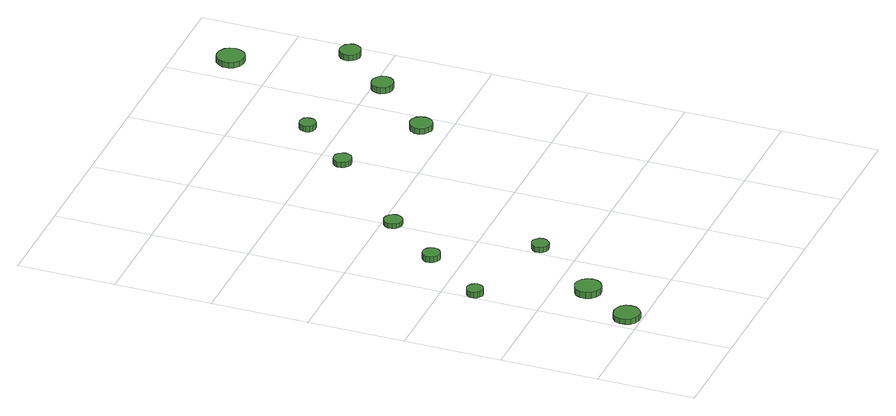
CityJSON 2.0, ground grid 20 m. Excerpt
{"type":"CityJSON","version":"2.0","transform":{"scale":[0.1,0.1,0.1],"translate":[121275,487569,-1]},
"CityObjects":{
"tree1":{"type":"SolitaryVegetationObject","attributes":{"function":"something"},"geometry":[{"type":"MultiSurface","lod":"1","boundaries":[[[0,1,2,3,4,5,6,7,8,9,10,11,12,13,14]],[[15,16,17,18,19,20,21,22,23,24,25,26,27,28,29]],[[0,29,28,1]],[[1,28,27,2]],[[2,27,26,3]],[[3,26,25,4]],[[4,25,24,5]],[[5,24,23,6]],[[6,23,22,7]],[[7,22,21,8]],[[8,21,20,9]],[[9,20,19,10]],[[10,19,18,11]],[[11,18,17,12]],[[12,17,16,13]],[[13,16,15,14]],[[14,15,29,0]]]}]},
"tree2":{"type":"SolitaryVegetationObject","attributes":{"function":"something"},"geometry":[{"type":"MultiSurface","lod":"1","boundaries":[[[30,31,32,33,34,35,36,37,38,39,40,41,42,43,44]],[[45,46,47,48,49,50,51,52,53,54,55,56,57,58,59]],[[30,59,58,31]],[[31,58,57,32]],[[32,57,56,33]],[[33,56,55,34]],[[34,55,54,35]],[[35,54,53,36]],[[36,53,52,37]],[[37,52,51,38]],[[38,51,50,39]],[[39,50,49,40]],[[40,49,48,41]],[[41,48,47,42]],[[42,47,46,43]],[[43,46,45,44]],[[44,45,59,30]]]}]},
"tree3":{"type":"SolitaryVegetationObject","attributes":{"function":"something"},"geometry":[{"type":"MultiSurface","lod":"1","boundaries":[[[60,61,62,63,64,65,66,67,68,69,70,71,72,73,74]],[[75,76,77,78,79,80,81,82,83,84,85,86,87,88,89]],[[60,89,88,61]],[[61,88,87,62]],[[62,87,86,63]],[[63,86,85,64]],[[64,85,84,65]],[[65,84,83,66]],[[66,83,82,67]],[[67,82,81,68]],[[68,81,80,69]],[[69,80,79,70]],[[70,79,78,71]],[[71,78,77,72]],[[72,77,76,73]],[[73,76,75,74]],[[74,75,89,60]]]}]},
"tree4":{"type":"SolitaryVegetationObject","attributes":{"function":"something"},"geometry":[{"type":"MultiSurface","lod":"1","boundaries":[[[90,91,92,93,94,95,96,97,98,99,100,101,102,103,104]],[[105,106,107,108,109,110,111,112,113,114,115,116,117,118,119]],[[90,119,118,91]],[[91,118,117,92]],[[92,117,116,93]],[[93,116,115,94]],[[94,115,114,95]],[[95,114,113,96]],[[96,113,112,97]],[[97,112,111,98]],[[98,111,110,99]],[[99,110,109,100]],[[100,109,108,101]],[[101,108,107,102]],[[102,107,106,103]],[[103,106,105,104]],[[104,105,119,90]]]}]},
"tree5":{"type":"SolitaryVegetationObject","attributes":{"function":"something"},"geometry":[{"type":"MultiSurface","lod":"1","boundaries":[[[120,121,122,123,124,125,126,127,128,129,130,131,132,133,134]],[[135,136,137,138,139,140,141,142,143,144,145,146,147,148,149]],[[120,149,148,121]],[[121,148,147,122]],[[122,147,146,123]],[[123,146,145,124]],[[124,145,144,125]],[[125,144,143,126]],[[126,143,142,127]],[[127,142,141,128]],[[128,141,140,129]],[[129,140,139,130]],[[130,139,138,131]],[[131,138,137,132]],[[132,137,136,133]],[[133,136,135,134]],[[134,135,149,120]]]}]},
"tree6":{"type":"SolitaryVegetationObject","attributes":{"function":"something"},"geometry":[{"type":"MultiSurface","lod":"1","boundaries":[[[150,151,152,153,154,155,156,157,158,159,160,161,162,163,164]],[[165,166,167,168,169,170,171,172,173,174,175,176,177,178,179]],[[150,179,178,151]],[[151,178,177,152]],[[152,177,176,153]],[[153,176,175,154]],[[154,175,174,155]],[[155,174,173,156]],[[156,173,172,157]],[[157,172,171,158]],[[158,171,170,159]],[[159,170,169,160]],[[160,169,168,161]],[[161,168,167,162]],[[162,167,166,163]],[[163,166,165,164]],[[164,165,179,150]]]}]},
"tree7":{"type":"SolitaryVegetationObject","attributes":{"function":"something"},"geometry":[{"type":"MultiSurface","lod":"1","boundaries":[[[180,181,182,183,184,185,186,187,188,189,190,191,192,193,194]],[[195,196,197,198,199,200,201,202,203,204,205,206,207,208,209]],[[180,209,208,181]],[[181,208,207,182]],[[182,207,206,183]],[[183,206,205,184]],[[184,205,204,185]],[[185,204,203,186]],[[186,203,202,187]],[[187,202,201,188]],[[188,201,200,189]],[[189,200,199,190]],[[190,199,198,191]],[[191,198,197,192]],[[192,197,196,193]],[[193,196,195,194]],[[194,195,209,180]]]}]},
"tree8":{"type":"SolitaryVegetationObject","attributes":{"function":"something"},"geometry":[{"type":"MultiSurface","lod":"1","boundaries":[[[210,211,212,213,214,215,216,217,218,219,220,221,222,223,224]],[[225,226,227,228,229,230,231,232,233,234,235,236,237,238,239]],[[210,239,238,211]],[[211,238,237,212]],[[212,237,236,213]],[[213,236,235,214]],[[214,235,234,215]],[[215,234,233,216]],[[216,233,232,217]],[[217,232,231,218]],[[218,231,230,219]],[[219,230,229,220]],[[220,229,228,221]],[[221,228,227,222]],[[222,227,226,223]],[[223,226,225,224]],[[224,225,239,210]]]}]},
"tree9":{"type":"SolitaryVegetationObject","attributes":{"function":"something"},"geometry":[{"type":"MultiSurface","lod":"1","boundaries":[[[240,241,242,243,244,245,246,247,248,249,250,251,252,253,254]],[[255,256,257,258,259,260,261,262,263,264,265,266,267,268,269]],[[240,269,268,241]],[[241,268,267,242]],[[242,267,266,243]],[[243,266,265,244]],[[244,265,264,245]],[[245,264,263,246]],[[246,263,262,247]],[[247,262,261,248]],[[248,261,260,249]],[[249,260,259,250]],[[250,259,258,251]],[[251,258,257,252]],[[252,257,256,253]],[[253,256,255,254]],[[254,255,269,240]]]}]},
"tree10":{"type":"SolitaryVegetationObject","attributes":{"function":"something"},"geometry":[{"type":"MultiSurface","lod":"1","boundaries":[[[270,271,272,273,274,275,276,277,278,279,280,281,282,283,284]],[[285,286,287,288,289,290,291,292,293,294,295,296,297,298,299]],[[270,299,298,271]],[[271,298,297,272]],[[272,297,296,273]],[[273,296,295,274]],[[274,295,294,275]],[[275,294,293,276]],[[276,293,292,277]],[[277,292,291,278]],[[278,291,290,279]],[[279,290,289,280]],[[280,289,288,281]],[[281,288,287,282]],[[282,287,286,283]],[[283,286,285,284]],[[284,285,299,270]]]}]},
"tree11":{"type":"SolitaryVegetationObject","attributes":{"function":"something"},"geometry":[{"type":"MultiSurface","lod":"1","boundaries":[[[300,301,302,303,304,305,306,307,308,309,310,311,312,313,314]],[[315,316,317,318,319,320,321,322,323,324,325,326,327,328,329]],[[300,329,328,301]],[[301,328,327,302]],[[302,327,326,303]],[[303,326,325,304]],[[304,325,324,305]],[[305,324,323,306]],[[306,323,322,307]],[[307,322,321,308]],[[308,321,320,309]],[[309,320,319,310]],[[310,319,318,311]],[[311,318,317,312]],[[312,317,316,313]],[[313,316,315,314]],[[314,315,329,300]]]}]},
"tree12":{"type":"SolitaryVegetationObject","attributes":{"function":"something"},"geometry":[{"type":"MultiSurface","lod":"1","boundaries":[[[330,331,332,333,334,335,336,337,338,339,340,341,342,343,344]],[[345,346,347,348,349,350,351,352,353,354,355,356,357,358,359]],[[330,359,358,331]],[[331,358,357,332]],[[332,357,356,333]],[[333,356,355,334]],[[334,355,354,335]],[[335,354,353,336]],[[336,353,352,337]],[[337,352,351,338]],[[338,351,350,339]],[[339,350,349,340]],[[340,349,348,341]],[[341,348,347,342]],[[342,347,346,343]],[[343,346,345,344]],[[344,345,359,330]]]}]}
},
"vertices":[
[63,30,19],[61,41,19],[54,50,19],[45,55,19],[33,56,19],[23,53,19],[14,46,19],[10,35,19],[10,24,19],[14,14,19],[23,7,19],[33,3,19],[45,4,19],[54,10,19],[61,19,19],[61,19,7],[54,10,7],[45,4,7],[33,3,7],[23,7,7],[14,14,7],[10,24,7],[10,35,7],[14,46,7],[23,53,7],[33,56,7],[45,55,7],[54,50,7],[61,41,7],[63,30,7],
[34,337,19],[32,344,19],[28,349,19],[22,353,19],[15,354,19],[9,351,19],[4,347,19],[1,340,19],[1,334,19],[4,327,19],[9,323,19],[15,320,19],[22,321,19],[28,325,19],[32,330,19],[32,330,6],[28,325,6],[22,321,6],[15,320,6],[9,323,6],[4,327,6],[1,334,6],[1,340,6],[4,347,6],[9,351,6],[15,354,6],[22,353,6],[28,349,6],[32,344,6],[34,337,6],
[130,136,19],[128,147,19],[121,156,19],[111,162,19],[100,163,19],[90,159,19],[81,152,19],[77,142,19],[77,131,19],[81,120,19],[90,113,19],[100,109,19],[111,110,19],[121,116,19],[128,125,19],[128,125,6],[121,116,6],[111,110,6],[100,109,6],[90,113,6],[81,120,6],[77,131,6],[77,142,6],[81,152,6],[90,159,6],[100,163,6],[111,162,6],[121,156,6],[128,147,6],[130,136,6],
[132,464,18],[131,472,18],[126,478,18],[120,482,18],[112,482,18],[105,480,18],[99,475,18],[96,468,18],[96,461,18],[99,454,18],[105,449,18],[112,446,18],[120,447,18],[126,451,18],[131,457,18],[131,457,6],[126,451,6],[120,447,6],[112,446,6],[105,449,6],[99,454,6],[96,461,6],[96,468,6],[99,475,6],[105,480,6],[112,482,6],[120,482,6],[126,478,6],[131,472,6],[132,464,6],
[240,280,18],[239,287,18],[234,293,18],[228,297,18],[221,298,18],[214,295,18],[208,290,18],[205,284,18],[205,276,18],[208,269,18],[214,264,18],[221,262,18],[228,263,18],[234,267,18],[239,273,18],[239,273,7],[234,267,7],[228,263,7],[221,262,7],[214,264,7],[208,269,7],[205,276,7],[205,284,7],[208,290,7],[214,295,7],[221,298,7],[228,297,7],[234,293,7],[239,287,7],[240,280,7],
[225,578,17],[223,586,17],[219,592,17],[212,596,17],[204,597,17],[197,595,17],[191,589,17],[188,582,17],[188,574,17],[191,567,17],[197,562,17],[204,559,17],[212,560,17],[219,564,17],[223,571,17],[223,571,7],[219,564,7],[212,560,7],[204,559,7],[197,562,7],[191,567,7],[188,574,7],[188,582,7],[191,589,7],[197,595,7],[204,597,7],[212,596,7],[219,592,7],[223,586,7],[225,578,7],
[405,752,18],[403,759,18],[399,766,18],[392,769,18],[384,770,18],[377,768,18],[371,763,18],[368,756,18],[368,748,18],[371,741,18],[377,736,18],[384,733,18],[392,734,18],[399,738,18],[403,744,18],[403,744,7],[399,738,7],[392,734,7],[384,733,7],[377,736,7],[371,741,7],[368,748,7],[368,756,7],[371,763,7],[377,768,7],[384,770,7],[392,769,7],[399,766,7],[403,759,7],[405,752,7],
[501,861,20],[500,868,20],[496,874,20],[490,877,20],[483,878,20],[476,876,20],[471,871,20],[468,865,20],[468,858,20],[471,851,20],[476,847,20],[483,845,20],[490,845,20],[496,849,20],[500,854,20],[500,854,8],[496,849,8],[490,845,8],[483,845,8],[476,847,8],[471,851,8],[468,858,8],[468,865,8],[471,871,8],[476,876,8],[483,878,8],[490,877,8],[496,874,8],[500,868,8],[501,861,8],
[585,656,19],[583,665,19],[578,673,19],[569,678,19],[560,679,19],[551,676,19],[543,670,19],[539,661,19],[539,651,19],[543,642,19],[551,636,19],[560,633,19],[569,634,19],[578,639,19],[583,647,19],[583,647,7],[578,639,7],[569,634,7],[560,633,7],[551,636,7],[543,642,7],[539,651,7],[539,661,7],[543,670,7],[551,676,7],[560,679,7],[569,678,7],[578,673,7],[583,665,7],[585,656,7],
[700,780,20],[698,789,20],[692,796,20],[684,801,20],[675,802,20],[666,799,20],[659,793,20],[655,784,20],[655,775,20],[659,767,20],[666,760,20],[675,758,20],[684,759,20],[692,763,20],[698,771,20],[698,771,7],[692,763,7],[684,759,7],[675,758,7],[666,760,7],[659,767,7],[655,775,7],[655,784,7],[659,793,7],[666,799,7],[675,802,7],[684,801,7],[692,796,7],[698,789,7],[700,780,7],
[695,1090,20],[692,1102,20],[686,1111,20],[675,1117,20],[664,1118,20],[652,1115,20],[644,1107,20],[639,1096,20],[639,1084,20],[644,1074,20],[652,1066,20],[664,1062,20],[675,1063,20],[686,1069,20],[692,1079,20],[692,1079,8],[686,1069,8],[675,1063,8],[664,1062,8],[652,1066,8],[644,1074,8],[639,1084,8],[639,1096,8],[644,1107,8],[652,1115,8],[664,1118,8],[675,1117,8],[686,1111,8],[692,1102,8],[695,1090,8],
[791,882,20],[789,890,20],[783,898,20],[775,902,20],[766,903,20],[758,901,20],[751,894,20],[747,886,20],[747,877,20],[751,869,20],[758,863,20],[766,860,20],[775,861,20],[783,865,20],[789,873,20],[789,873,8],[783,865,8],[775,861,8],[766,860,8],[758,863,8],[751,869,8],[747,877,8],[747,886,8],[751,894,8],[758,901,8],[766,903,8],[775,902,8],[783,898,8],[789,890,8],[791,882,8]
]}
